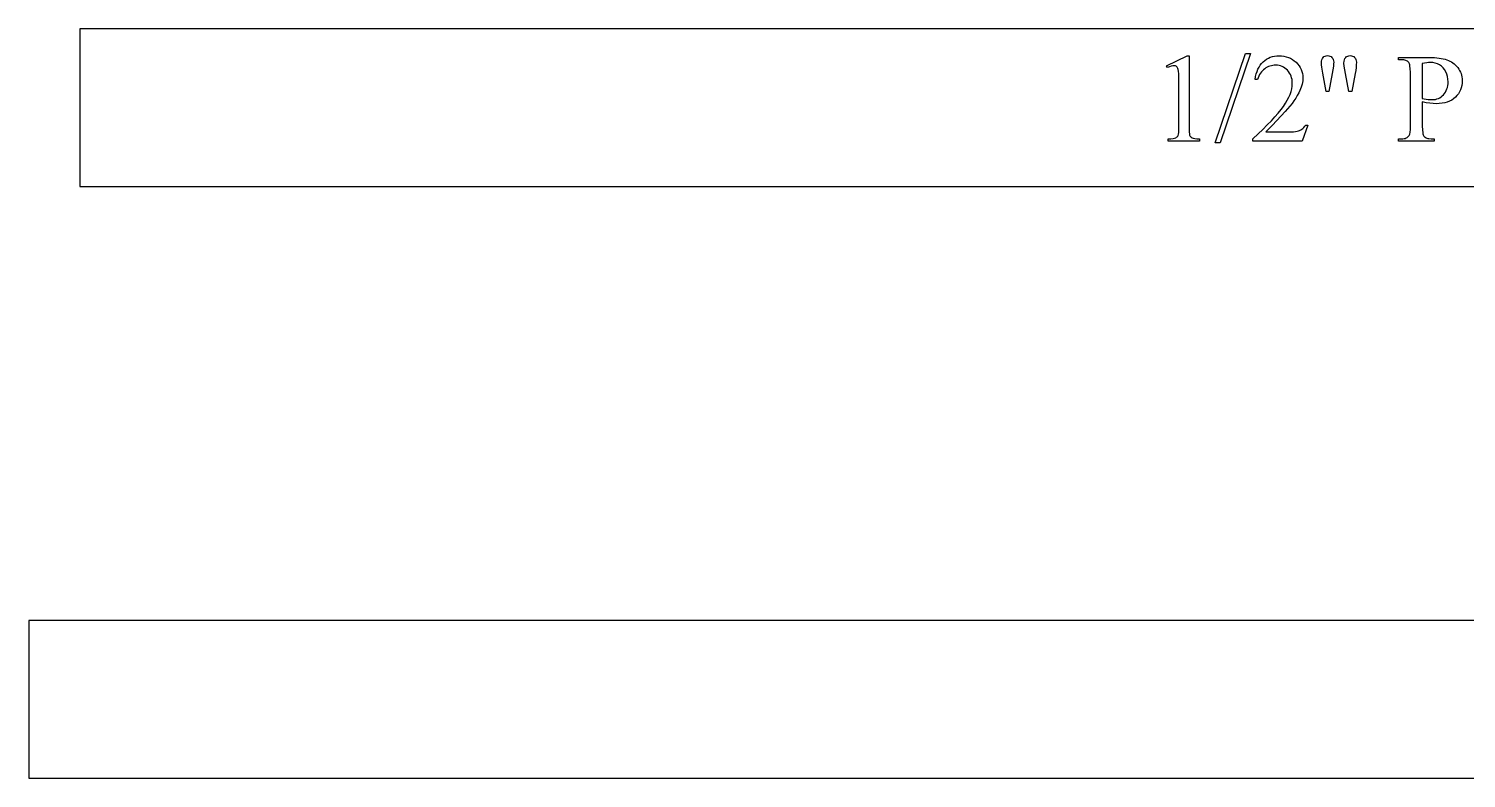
# Model space of a CAD drawing. Extents: x 3 to 160, y -23 to 46.
# Drawn here: x 3.673 to 8.225, y -9.843 to -7.469 of the extents above; entities that cross this region are included whole.
import ezdxf

# ---------------------------------------------------------------- set-up
doc = ezdxf.new("R2010")
doc.units = 0
doc.layers.add('LAYER_1', color=18, linetype='CONTINUOUS')

msp = doc.modelspace()

# ---------------------------------------------------------------- linework, layer by layer
at = {"layer": 'LAYER_1'}
for points in [[(3.8344, -7.969), (13.8344, -7.969), (13.8344, -7.469), (3.8344, -7.469)], [(7.2765, -7.586), (7.341, -7.5546), (7.3474, -7.5546), (7.3474, -7.7782), (7.3479, -7.7962), (7.3484, -7.8021), (7.3493, -7.8059), (7.3504, -7.8085), (7.3521, -7.8107), (7.3543, -7.8127), (7.357, -7.8143), (7.3607, -7.8156), (7.3659, -7.8166), (7.3726, -7.8173), (7.3808, -7.8176), (7.3808, -7.8248), (7.2812, -7.8248), (7.2812, -7.8176), (7.2897, -7.8173), (7.2966, -7.8166), (7.3018, -7.8157), (7.3054, -7.8144), (7.3079, -7.8129), (7.31, -7.8111), (7.3117, -7.809), (7.313, -7.8068), (7.314, -7.8032), (7.3146, -7.7972), (7.315, -7.7889), (7.3152, -7.7782), (7.3152, -7.6352), (7.3147, -7.6115), (7.3141, -7.6035), (7.3132, -7.5981), (7.3124, -7.5952), (7.3113, -7.5927), (7.3099, -7.5906), (7.3082, -7.5889), (7.3063, -7.5876), (7.3043, -7.5867), (7.302, -7.5862), (7.2996, -7.586), (7.2956, -7.5864), (7.2909, -7.5875), (7.2855, -7.5894), (7.2794, -7.592)], [(7.5417, -7.5471), (7.4458, -7.8303), (7.4302, -7.8303), (7.5261, -7.5471)], [(7.7241, -7.7739), (7.7056, -7.8248), (7.5493, -7.8248), (7.5493, -7.8176), (7.5659, -7.8023), (7.5813, -7.7876), (7.5953, -7.7737), (7.6081, -7.7605), (7.6196, -7.748), (7.6298, -7.7362), (7.6387, -7.7252), (7.6464, -7.7149), (7.653, -7.705), (7.6587, -7.6954), (7.6635, -7.686), (7.6675, -7.6768), (7.6706, -7.6678), (7.6728, -7.659), (7.6741, -7.6504), (7.6745, -7.642), (7.6743, -7.6359), (7.6736, -7.63), (7.6724, -7.6244), (7.6707, -7.6191), (7.6685, -7.6141), (7.6658, -7.6093), (7.6627, -7.6048), (7.6591, -7.6006), (7.6551, -7.5968), (7.651, -7.5935), (7.6467, -7.5908), (7.6422, -7.5885), (7.6374, -7.5867), (7.6325, -7.5854), (7.6275, -7.5847), (7.6222, -7.5844), (7.6174, -7.5846), (7.6127, -7.5851), (7.6081, -7.586), (7.6037, -7.5873), (7.5993, -7.5889), (7.5951, -7.5909), (7.5911, -7.5932), (7.5871, -7.5959), (7.5834, -7.5989), (7.5799, -7.6022), (7.5766, -7.6059), (7.5736, -7.6099), (7.5709, -7.6143), (7.5684, -7.619), (7.5662, -7.624), (7.5642, -7.6293), (7.557, -7.6293), (7.5584, -7.6206), (7.5604, -7.6123), (7.5628, -7.6046), (7.5657, -7.5974), (7.569, -7.5907), (7.5729, -7.5846), (7.5772, -7.579), (7.582, -7.5739), (7.5873, -7.5694), (7.5928, -7.5654), (7.5986, -7.5621), (7.6048, -7.5594), (7.6112, -7.5573), (7.618, -7.5558), (7.6251, -7.5549), (7.6325, -7.5546), (7.6404, -7.5549), (7.648, -7.5558), (7.6552, -7.5575), (7.6621, -7.5597), (7.6687, -7.5626), (7.6749, -7.5662), (7.6808, -7.5704), (7.6863, -7.5753), (7.6914, -7.5805), (7.6958, -7.5861), (7.6995, -7.5918), (7.7025, -7.5978), (7.7049, -7.604), (7.7066, -7.6105), (7.7076, -7.6172), (7.7079, -7.6241), (7.7073, -7.6341), (7.7056, -7.6442), (7.7026, -7.6542), (7.6985, -7.6643), (7.6946, -7.6723), (7.6902, -7.6804), (7.6852, -7.6886), (7.6796, -7.6969), (7.6735, -7.7053), (7.6668, -7.7139), (7.6595, -7.7225), (7.6517, -7.7313), (7.6122, -7.7739), (7.5993, -7.7872), (7.5909, -7.7954), (7.6601, -7.7954), (7.678, -7.795), (7.6846, -7.7945), (7.6897, -7.7938), (7.6938, -7.7928), (7.6977, -7.7914), (7.7015, -7.7896), (7.705, -7.7874), (7.7083, -7.7848), (7.7114, -7.7817), (7.7143, -7.778), (7.7169, -7.7739)], [(7.7817, -7.668), (7.771, -7.6102), (7.7678, -7.5902), (7.767, -7.583), (7.7667, -7.5778), (7.767, -7.572), (7.768, -7.567), (7.7696, -7.5629), (7.7719, -7.5596), (7.7747, -7.5572), (7.778, -7.5554), (7.7817, -7.5543), (7.7858, -7.554), (7.79, -7.5543), (7.7937, -7.5554), (7.7971, -7.5572), (7.8001, -7.5597), (7.8026, -7.5628), (7.8043, -7.5664), (7.8054, -7.5705), (7.8058, -7.5751), (7.8054, -7.5801), (7.8045, -7.5877), (7.8007, -7.6104), (7.7901, -7.668)], [(7.8532, -7.668), (7.8427, -7.611), (7.8384, -7.5874), (7.838, -7.5776), (7.8383, -7.5719), (7.8394, -7.567), (7.8411, -7.5629), (7.8435, -7.5596), (7.8464, -7.5572), (7.8498, -7.5554), (7.8536, -7.5543), (7.8579, -7.554), (7.8619, -7.5543), (7.8656, -7.5554), (7.8689, -7.5572), (7.8719, -7.5596), (7.8743, -7.5627), (7.876, -7.5663), (7.8771, -7.5703), (7.8774, -7.5749), (7.8772, -7.5833), (7.8765, -7.5921), (7.8753, -7.6013), (7.8737, -7.6108), (7.8626, -7.668)], [(8.086, -7.7008), (8.086, -7.778), (8.0864, -7.7893), (8.0874, -7.7982), (8.0881, -7.8018), (8.0891, -7.8048), (8.0902, -7.8072), (8.0915, -7.809), (8.0935, -7.811), (8.0957, -7.8128), (8.0981, -7.8143), (8.1008, -7.8155), (8.1037, -7.8164), (8.1069, -7.8171), (8.1139, -7.8176), (8.1241, -7.8176), (8.1241, -7.8248), (8.0106, -7.8248), (8.0106, -7.8176), (8.0206, -7.8176), (8.0246, -7.8174), (8.0284, -7.8169), (8.0318, -7.8161), (8.035, -7.8149), (8.0378, -7.8133), (8.0404, -7.8115), (8.0427, -7.8092), (8.0446, -7.8067), (8.0455, -7.8049), (8.0463, -7.8026), (8.0475, -7.7965), (8.0483, -7.7883), (8.0485, -7.778), (8.0485, -7.6069), (8.0482, -7.5956), (8.0472, -7.5866), (8.0465, -7.583), (8.0455, -7.58), (8.0445, -7.5776), (8.0432, -7.5758), (8.0412, -7.5738), (8.039, -7.5721), (8.0365, -7.5706), (8.0338, -7.5694), (8.0308, -7.5685), (8.0276, -7.5678), (8.0206, -7.5672), (8.0106, -7.5672), (8.0106, -7.56), (8.1077, -7.56), (8.1245, -7.5605), (8.1395, -7.5618), (8.1462, -7.5629), (8.1525, -7.5641), (8.1584, -7.5656), (8.1637, -7.5673), (8.1688, -7.5693), (8.1736, -7.5716), (8.1782, -7.5742), (8.1826, -7.5772), (8.1869, -7.5804), (8.1909, -7.584), (8.1947, -7.5879), (8.1983, -7.592), (8.2016, -7.5965), (8.2045, -7.6011), (8.2069, -7.606), (8.2089, -7.611), (8.2104, -7.6163), (8.2115, -7.6217), (8.2121, -7.6274), (8.2124, -7.6333), (8.212, -7.6412), (8.211, -7.6487), (8.2094, -7.6559), (8.207, -7.6626), (8.204, -7.669), (8.2003, -7.6751), (8.196, -7.6807), (8.191, -7.686), (8.1854, -7.6907), (8.1792, -7.6949), (8.1725, -7.6984), (8.1652, -7.7012), (8.1573, -7.7034), (8.149, -7.705), (8.14, -7.706), (8.1305, -7.7063), (8.1206, -7.706), (8.1098, -7.7049), (8.0983, -7.7032)], [(8.086, -7.6897), (8.1044, -7.6926), (8.1118, -7.6934), (8.118, -7.6936), (8.123, -7.6934), (8.1278, -7.6926), (8.1325, -7.6914), (8.137, -7.6897), (8.1413, -7.6875), (8.1454, -7.6848), (8.1493, -7.6816), (8.1531, -7.6779), (8.1566, -7.6738), (8.1595, -7.6694), (8.1621, -7.6648), (8.1642, -7.6598), (8.1658, -7.6546), (8.1669, -7.6491), (8.1676, -7.6433), (8.1678, -7.6372), (8.1674, -7.6287), (8.1661, -7.6206), (8.1639, -7.6128), (8.1608, -7.6052), (8.1569, -7.5983), (8.1523, -7.5923), (8.147, -7.5873), (8.1409, -7.5832), (8.1342, -7.58), (8.1271, -7.5777), (8.1196, -7.5763), (8.1116, -7.5758), (8.1063, -7.5761), (8.1002, -7.5768), (8.0935, -7.5779), (8.086, -7.5795)], [(3.6726, -9.8428), (26.4226, -9.8428), (26.4226, -9.3428), (3.6726, -9.3428)]]:
    msp.add_lwpolyline(points, close=True, dxfattribs=at)

doc.saveas('drawing.dxf')
